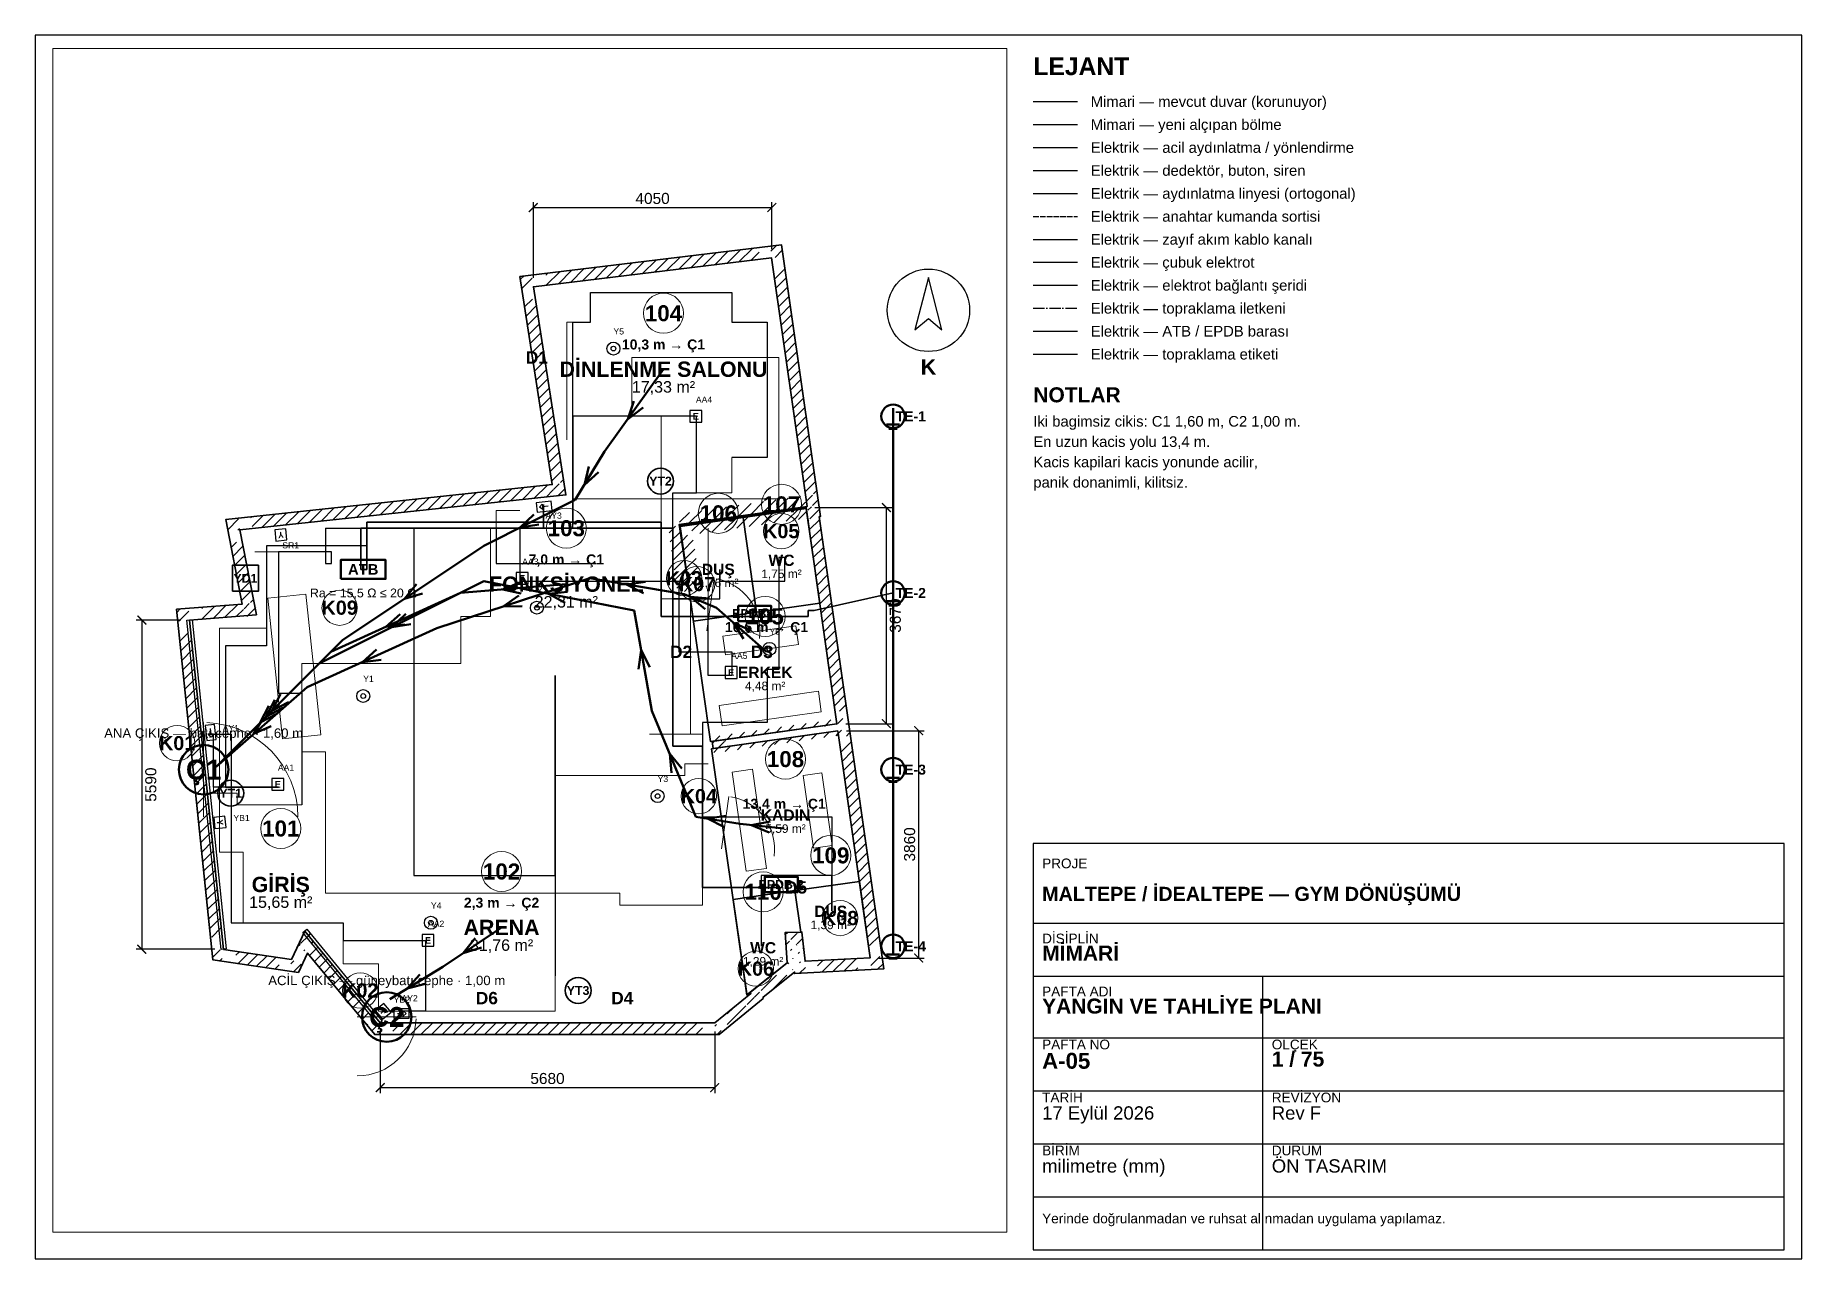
# Paper-space layout 'A-05 YANGIN VE TAHLİYE PLANI' of a CAD drawing. Header units: millimetres. Extents: x 10 to 410, y 10 to 287.
# The model-space entities are those that its viewports show. They can reach past a viewport. Long polylines and large blocks are cut down to what shows.
import ezdxf
from ezdxf.enums import TextEntityAlignment as Align

# ---------------------------------------------------------------- set-up
doc = ezdxf.new("R2010")
doc.units = ezdxf.units.MM
doc.linetypes.add('DASHDOT', pattern=[3.556, 2.54, -0.508, 0, -0.508])
doc.linetypes.add('DASHED', pattern=[1.524, 1.27, -0.254])
for name, color, linetype, lineweight in [('A-CEPHE', 5, 'Continuous', 25), ('A-DUVAR-MEVCUT', 8, 'Continuous', 35), ('A-DUVAR-YENI', 1, 'Continuous', 35), ('A-KAPI', 8, 'Continuous', 18), ('A-MAHAL', 6, 'Continuous', 18), ('A-MOBILYA', 9, 'Continuous', 18), ('A-YANGIN-EKIP', 1, 'Continuous', 35), ('A-YANGIN-KACIS', 3, 'Continuous', 50), ('A-YAZI', 8, 'Continuous', 13), ('E-AYD-ACIL', 3, 'Continuous', 25), ('E-AYD-LINYE', 2, 'Continuous', 25), ('E-AYD-SORTI', 2, 'DASHED', 18), ('E-TOPRAK-BARA', 3, 'Continuous', 50), ('E-TOPRAK-ELEKTROT', 3, 'Continuous', 50), ('E-TOPRAK-ILETKEN', 3, 'DASHDOT', 35), ('E-TOPRAK-SERIT', 3, 'Continuous', 50), ('E-TOPRAK-YAZI', 3, 'Continuous', 13), ('E-ZAYIF-TAVA', 6, 'Continuous', 18), ('E-ZAYIF-YANGIN', 1, 'Continuous', 25), ('G-ANTET', 7, 'Continuous', 25), ('G-KUZEY', 7, 'Continuous', 25), ('G-OLCU', 7, 'Continuous', 13)]:
    doc.layers.add(name, color=color, linetype=linetype, lineweight=lineweight)
doc.styles.add('GYM', font='arial.ttf')
doc.styles.add('GYM-B', font='arialbd.ttf')
doc.dimstyles.new('GYM-75', dxfattribs={"dimscale": 75, "dimtxt": 2.5, "dimasz": 2, "dimexe": 1.25, "dimexo": 2, "dimgap": 0.8, "dimtad": 1, "dimdec": 0, "dimtxsty": 'GYM', "dimblk": 'ARCHTICK', "dimcen": 2.5, "dimclrt": 7, "dimazin": 3, "dimtfac": 1, "dimtmove": 0, "dimatfit": 3})

# ---------------------------------------------------------------- blocks, each defined once
blk = doc.blocks.new('ANTET_A3')
for p, q in [((0, 74), (170, 74)), ((0, 62), (170, 62)), ((52, 0), (52, 62)), ((0, 48), (170, 48)), ((0, 36), (170, 36)), ((0, 24), (170, 24)), ((0, 12), (170, 12))]:
    blk.add_line(p, q)
blk.add_lwpolyline([(0, 0), (170, 0), (170, 92), (0, 92)], close=True)
at = {"style": 'GYM'}
for s, p in [('PROJE', (2, 87.5)), ('DİSİPLİN', (2, 70.5)), ('PAFTA ADI', (2, 58.5)), ('ÖLÇEK', (54, 46.5)), ('PAFTA NO', (2, 46.5)), ('TARİH', (2, 34.5)), ('REVİZYON', (54, 34.5)), ('BİRİM', (2, 22.5)), ('DURUM', (54, 22.5))]:
    blk.add_text(s, height=2.2, dxfattribs=at).set_placement(p, align=Align.MIDDLE_LEFT)
for tag, p, height, style in [('PROJE', (2, 79), 3.2, 'GYM-B'), ('DISIPLIN', (2, 65.5), 3.4, 'GYM-B'), ('PAFTA_ADI', (2, 53.5), 3.4, 'GYM-B'), ('PAFTA_NO', (2, 41), 3.6, 'GYM-B'), ('OLCEK', (54, 41.5), 3.4, 'GYM-B'), ('TARIH', (2, 29.5), 3, 'GYM'), ('REV', (54, 29.5), 3, 'GYM'), ('BIRIM', (2, 17.5), 3, 'GYM'), ('DURUM', (54, 17.5), 3, 'GYM'), ('NOT', (2, 6), 2.2, 'GYM')]:
    blk.add_attdef(tag, p, '', height=height, dxfattribs=dict(style=style))
blk = doc.blocks.new('G_KUZEY')
blk.add_lwpolyline([(0, 560), (-230, -330), (0, -140), (230, -330)], close=True)
blk.add_circle((0, 0), 700)
at = {"style": 'GYM-B'}
blk.add_text('K', height=260, dxfattribs=at).set_placement((0, -960), align=Align.MIDDLE_CENTER)
blk = doc.blocks.new('_ARCHTICK')
at = {"color": 0, "linetype": 'BYBLOCK', "const_width": 0.15}
blk.add_lwpolyline([(-0.5, -0.5), (0.5, 0.5)], dxfattribs=at)
blk = doc.blocks.new('E_ACIL')
blk.add_lwpolyline([(-100, -100), (100, -100), (100, 100), (-100, 100)], close=True)
at = {"style": 'GYM-B'}
blk.add_text('E', height=110, dxfattribs=at).set_placement((0, 0), align=Align.MIDDLE_CENTER)
at = {"style": 'GYM'}
blk.add_attdef('KOD', (0, 230), '', height=105, dxfattribs=at)
blk = doc.blocks.new('E_YONLENDIRME')
for points in [[(-130, -80), (130, -80), (130, 80), (-130, 80)], [(30, 45), (80, 0), (30, -45)]]:
    blk.add_lwpolyline(points, close=True)
blk.add_lwpolyline([(-70, 0), (30, 0)])
at = {"style": 'GYM'}
blk.add_attdef('KOD', (0, 205), '', height=105, dxfattribs=at)
blk = doc.blocks.new('E_DEDEKTOR')
for radius in [110, 40]:
    blk.add_circle((0, 0), radius)
at = {"style": 'GYM'}
blk.add_attdef('KOD', (0, 240), '', height=105, dxfattribs=at)
blk = doc.blocks.new('E_YANGIN_BUTON')
blk.add_lwpolyline([(-95, -95), (95, -95), (95, 95), (-95, 95)], close=True)
at = {"style": 'GYM-B'}
blk.add_text('Y', height=105, dxfattribs=at).set_placement((0, 0), align=Align.MIDDLE_CENTER)
at = {"style": 'GYM'}
blk.add_attdef('KOD', (0, 230), '', height=105, dxfattribs=at)

msp = doc.modelspace()

# ---------------------------------------------------------------- hatches: boundary and pattern name
at = {"layer": 'A-DUVAR-MEVCUT'}
h = msp.add_hatch(dxfattribs=at)
h.set_pattern_fill('ANSI31', scale=40)
h.paths.add_polyline_path([(11012, 4959), (11563, 1104), (11761, 1132.3), (11210, 4987.3)])
h.paths.add_polyline_path([(11353, 1093), (11563, 1104), (11533, 1314), (11735, 1314), (11773, 1048.3), (11773, 914.7), (11377.4, 894), (11353, 894)])
h.paths.add_polyline_path([(11563, 1104), (10456, 1046), (10466.5, 846.3), (11573.5, 904.3)])
h.paths.add_polyline_path([(10432.3, 1256), (10456, 1046), (10666, 1057), (10666, 856.7), (10278.4, 836.4), (10275.5, 862.3), (10246, 838.7), (10246, 1256)])
h.paths.add_polyline_path([(10456, 1046), (10400, 1542), (10201.3, 1519.6), (10257.3, 1023.6)])
h.paths.add_polyline_path([(10190, 1332), (10190, 1534.6), (10400, 1542), (10423.7, 1332)])
h.paths.add_polyline_path([(10400, 1542), (10116, 1532), (10123, 1332.1), (10407, 1342.1)])
h.paths.add_polyline_path([(10326, 1322), (10129.9, 1322), (10116, 1532), (10326, 1539.4)])
h.paths.add_polyline_path([(10116, 1532), (10150, 1018), (10349.6, 1031.2), (10315.6, 1545.2)])
h.paths.add_polyline_path([(9940, 850.4), (10150, 1018), (10136.1, 1228), (10360, 1228), (10360, 840.7), (10278.4, 836.4), (10275.5, 862.3), (10207.5, 808), (9940, 808)])
h.paths.add_polyline_path([(10150, 1018), (9527.5, 521.1), (9652.2, 364.8), (10274.8, 861.7)])
h.paths.add_polyline_path([(9317.5, 322.8), (9531, 498), (9527.5, 521.1), (9737.5, 688.7), (9737.5, 408.7), (9618.5, 311.1), (9317.5, 311.1)])
h.paths.add_polyline_path([(9527.5, 521.1), (9531, 498), (9728.7, 528.2), (9725.2, 551.3)])
h.paths.add_polyline_path([(9321, 325.7), (9531, 498), (9527.5, 521.1), (9741, 691.5), (9741, 411.6), (9590.4, 288), (9321, 288)])
h.paths.add_polyline_path([(9531, 498), (8924, 0), (9050.9, -154.6), (9657.9, 343.4)])
h.paths.add_polyline_path([(9134, -86.4), (8995.5, -200), (8714, -200), (8714, 0), (8924, 0), (9134, 172.3)])
h.paths.add_polyline_path([(8924, 0), (3241, 0), (3241, -200), (8924, -200)])
h.paths.add_polyline_path([(3067.6, 210), (3241, 0), (3451, 0), (3451, -200), (3146.8, -200), (3031, -59.8), (3031, 210)])
h.paths.add_polyline_path([(3241, 0), (1957, 1555), (1802.8, 1427.7), (3086.8, -127.3)])
h.paths.add_polyline_path([(1858.6, 1345), (1957, 1555), (2130.4, 1345)])
h.paths.add_polyline_path([(1957, 1555), (1732, 1075), (1913.1, 990.1), (2138.1, 1470.1)])
h.paths.add_polyline_path([(1522, 904.1), (1522, 1106.3), (1732, 1075), (1830.4, 1285), (1942, 1285), (1942, 1051.8), (1854.4, 865), (1784.2, 865)])
h.paths.add_polyline_path([(1732, 1075), (579, 1247), (549.5, 1049.2), (1702.5, 877.2)])
h.paths.add_polyline_path([(557.3, 1457), (579, 1247), (789, 1215.7), (789, 1037), (631.2, 1037), (396, 1072.1), (369, 1333.3), (369, 1457)])
h.paths.add_polyline_path([(579, 1247), (0, 6840), (-198.9, 6819.4), (380.1, 1226.4)])
h.paths.add_polyline_path([(210, 6856.8), (0, 6840), (21.7, 6630), (-179.3, 6630), (-210, 6926.3), (-210, 7023.8), (116.8, 7050), (210, 7050)])
h.paths.add_polyline_path([(0, 6840), (1136, 6931), (1120, 7130.4), (-16, 7039.4)])
h.paths.add_polyline_path([(1094.8, 7141), (1136, 6931), (926, 6914.2), (926, 7141)])
h.paths.add_polyline_path([(1136, 6931), (853, 8372), (656.7, 8333.5), (939.7, 6892.5)])
h.paths.add_polyline_path([(1063, 8394.5), (853, 8372), (894.2, 8162), (690.4, 8162), (643, 8403.5), (643, 8550.7), (935.7, 8582), (1063, 8582)])
h.paths.add_polyline_path([(853, 8372), (6392, 8965), (6370.7, 9163.9), (831.7, 8570.9)])
h.paths.add_polyline_path([(6359.2, 9175), (6392, 8965), (6182, 8942.5), (6182, 9175)])
h.paths.add_polyline_path([(6392, 8965), (5840, 12499), (5642.4, 12468.1), (6194.4, 8934.1)])
h.paths.add_polyline_path([(6050, 12524.5), (5840, 12499), (5872.8, 12289), (5670.4, 12289), (5630, 12547.5), (5630, 12675), (5910.3, 12709), (6050, 12709)])
h.paths.add_polyline_path([(5840, 12499), (9885, 12990), (9860.9, 13188.5), (5815.9, 12697.5)])
h.paths.add_polyline_path([(9915.2, 12780), (9885, 12990), (9675, 12964.5), (9675, 13166), (9955.3, 13200), (10056.9, 13200), (10095, 12934.7), (10095, 12780)])
h.paths.add_polyline_path([(9885, 12990), (10491, 8771), (10689, 8799.4), (10083, 13018.4)])
h.paths.add_polyline_path([(10500.3, 8561), (10473, 8753), (10281, 8725.3), (10281, 8741.2), (10491, 8771), (10460.8, 8981), (10662.9, 8981), (10701, 8715.7), (10701, 8598.8), (10697.1, 8598.2), (10701, 8570.5), (10701, 8561)])
h.paths.add_polyline_path([(10491, 8771), (8314, 8462), (8342.1, 8264), (10519.1, 8573)])
h.paths.add_polyline_path([(8524, 8472.1), (8329, 8444), (8356.2, 8252), (8346.1, 8252), (8314, 8462), (8524, 8491.8)])
h.paths.add_polyline_path([(8314, 8462), (8485.6, 7338.9), (8683.3, 7369.1), (8511.7, 8492.2)])
h.paths.add_polyline_path([(8455.9, 7548.9), (8485.6, 7338.9), (8453.5, 7548.9)])
h.paths.add_polyline_path([(8485.6, 7338.9), (8329, 8444), (8131, 8415.9), (8287.6, 7310.9)])
h.paths.add_polyline_path([(8539, 8474.3), (8329, 8444), (8358.8, 8234), (8348.8, 8234), (8314, 8462), (8539, 8493.9)])
h.paths.add_polyline_path([(8329, 8444), (10473, 8753), (10444.5, 8951), (8300.5, 8642)])
h.paths.add_polyline_path([(10502.9, 8543), (10473, 8753), (10263, 8722.7), (10263, 8738.6), (10491, 8771), (10463.4, 8963), (10665.5, 8963), (10683, 8841), (10683, 8543)])
h.paths.add_polyline_path([(10473, 8753), (10996, 5080), (11194, 5108.2), (10671, 8781.2)])
h.paths.add_polyline_path([(11024.7, 4870), (11012, 4959), (10786, 4926.8), (10786, 5050.2), (10996, 5080), (10966.1, 5290), (11168.1, 5290), (11206, 5023.9), (11206, 4870)])
h.paths.add_polyline_path([(10996, 5080), (8876.8, 4779), (8904.9, 4580.9), (11024.1, 4882)])
h.paths.add_polyline_path([(9086.8, 4685.1), (8895.3, 4657.9), (8876.8, 4779), (9086.8, 4808.8)])
h.paths.add_polyline_path([(8876.8, 4779), (8895.3, 4657.9), (9093, 4688.1), (9074.5, 4809.2)])
h.paths.add_polyline_path([(9105.3, 4687.8), (8895.3, 4657.9), (8876.8, 4779), (9105.3, 4811.4)])
h.paths.add_polyline_path([(8895.3, 4657.9), (11012, 4959), (10983.8, 5157), (8867.1, 4855.9)])
h.paths.add_polyline_path([(11042, 4749), (11012, 4959), (10802, 4929.1), (10802, 5052.4), (10996, 5080), (10983.3, 5169), (11185.3, 5169), (11222, 4911.6), (11222, 4910.1), (11221, 4910), (11222, 4903.3), (11222, 4749)])

# ---------------------------------------------------------------- linework, layer by layer
at = {"layer": 'A-CEPHE'}
for points in [[(-44.8, 6835.4), (44.8, 6844.6), (624.8, 1254.6), (535.2, 1245.4)], [(3274.8, 28.5), (3205.2, -28.5), (1925.2, 1531.5), (1994.8, 1588.5)]]:
    msp.add_lwpolyline(points, close=True, dxfattribs=at)
at = {"layer": 'A-DUVAR-MEVCUT'}
for points in [[(11221, 4910), (11791.9, 915.7), (10278.4, 836.4), (10275.5, 862.3), (9742.7, 436.9), (9745.9, 415.6), (8995.5, -200), (3146.8, -200), (2004, 1184), (1849.9, 855.2), (396, 1072.1), (-220, 7023), (896.5, 7112.5), (614.7, 8547.6), (6162, 9141.5), (5610.5, 12672.6), (10055.1, 13212.1), (10717.5, 8601.1), (10697.1, 8598.2), (11222.2, 4910.1)], [(11012, 4959), (11563, 1104), (10456, 1046), (10400, 1542), (10116, 1532), (10150, 1018), (9527.5, 521.1), (9531, 498), (8924, 0), (3241, 0), (1957, 1555), (1732, 1075), (579, 1247), (0, 6840), (1136, 6931), (853, 8372), (6392, 8965), (5840, 12499), (9885, 12990), (10491, 8771), (8314, 8462), (8485.6, 7338.9), (8329, 8444), (10473, 8753), (10996, 5080), (8876.8, 4779), (8895.3, 4657.9)]]:
    msp.add_lwpolyline(points, close=True, dxfattribs=at)
at = {"layer": 'A-DUVAR-YENI'}
for points in [[(10473, 8753), (8329, 8444), (8849, 4775), (10996, 5080)], [(10475.8, 8733.2), (10704.2, 7129.4), (9632.7, 6976.8), (9404.3, 8580.6)], [(9403.3, 8580.5), (9631.7, 6976.7), (8558.6, 6823.9), (8331.3, 8427.8)], [(11012, 4959), (8868, 4654), (9466, 472), (10150, 1018), (10116, 1532), (10400, 1542), (10456, 1046), (11563, 1104)], [(11377.5, 2402), (11563, 1104), (10456, 1046), (10400, 1542), (10381.8, 1541.4), (10281.1, 2245.2)], [(10280.1, 2245.1), (10380.8, 1541.3), (10116, 1532), (10150, 1018), (9496.8, 496.6), (9463.2, 491.8), (9233.9, 2095.5)]]:
    msp.add_lwpolyline(points, close=True, dxfattribs=at)
at = {"layer": 'A-KAPI'}
for p, q in [((8787.4, 6654.4), (8912.6, 7545.6)), ((240, 3500), (240, 5100)), ((9037.4, 2954.4), (9162.6, 3845.6)), ((2850, 100), (3850, 100))]:
    msp.add_line(p, q, dxfattribs=at)
for centre, radius, start, end in [((8787.4, 6654.4), 900, -8, 80), ((240, 3500), 1600, 0, 88), ((9037.4, 2954.4), 900, -8, 80), ((2850, 100), 1000, -90, -2)]:
    msp.add_arc(centre, radius, start, end, dxfattribs=at)
at = {"layer": 'A-MAHAL'}
for centre, radius in [((8050, 12050), 340), ((10054.2, 8805), 340), ((6400, 8400), 340), ((8981.2, 8652.2), 340), ((10050, 8350), 300), ((8400, 7550), 300), ((8620, 7450), 300), ((2550, 7050), 300), ((9777.1, 6901.4), 340), ((-210, 4750), 300), ((10122.7, 4478.5), 340), ((8650, 3850), 300), ((1550, 3300), 340), ((10890.8, 2843.6), 340), ((5300, 2570), 340), ((9742.1, 2225), 340), ((11050, 1780), 300), ((9620, 920), 300), ((2900, 550), 300)]:
    msp.add_circle(centre, radius, dxfattribs=at)
at = {"layer": 'A-MOBILYA'}
for points in [[(1977.8, 7277.4), (1331.3, 7209.5), (1582.2, 4822.6), (2228.7, 4890.5)], [(9058.5, 6566.5), (9103.5, 6249.7), (10341, 6425.5), (10296, 6742.3)], [(8998.1, 5391.3), (9047.4, 5044.8), (10730.5, 5283.9), (10681.2, 5630.4)], [(9561.8, 4306.6), (9215.3, 4257), (9456, 2574.1), (9802.5, 2623.7)], [(10737, 4247.3), (10420.3, 4202), (10597.2, 2964.6), (10914, 3009.9)]]:
    msp.add_lwpolyline(points, close=True, dxfattribs=at)
at = {"layer": 'A-YANGIN-EKIP'}
msp.add_lwpolyline([(730, 7330), (1170, 7330), (1170, 7770), (730, 7770)], close=True, dxfattribs=at)
for centre in [(8000, 9200), (700, 3900), (6600, 550)]:
    msp.add_circle(centre, 220, dxfattribs=at)
at = {"layer": 'A-YANGIN-KACIS'}
for p, q in [((7445.4, 10253.5), (7546.6, 10560)), ((7445.4, 10253.5), (7702.4, 10448.7)), ((6706.3, 9136.3), (6785, 9449.3)), ((6706.3, 9136.3), (6948.5, 9349.6)), ((5614.2, 8409.1), (5846.5, 8633.2)), ((5614.2, 8409.1), (5932.5, 8462.1)), ((3650.2, 7200.2), (3853.5, 7450.8)), ((3650.2, 7200.2), (3959.8, 7291.4)), ((5320.6, 7360.1), (5619.8, 7481.1)), ((5320.6, 7360.1), (5635.7, 7290.2)), ((5328.9, 7069.1), (5592.1, 7255.8)), ((6098.4, 7284.6), (6419.2, 7319.3)), ((6098.4, 7284.6), (6382.4, 7131.4)), ((7422.5, 7445), (7742.3, 7488.1)), ((7422.5, 7445), (7710.5, 7299.3)), ((8508.9, 7234.4), (8756.3, 7027.2)), ((8508.9, 7234.4), (8830.2, 7203.9)), ((3336.1, 6725.5), (3577.1, 6940.2)), ((3439, 6719.5), (3671.8, 6943)), ((5328.9, 7069.1), (5651.6, 7073.8)), ((3336.1, 6725.5), (3656.3, 6765.9)), ((3439, 6719.5), (3757.5, 6771.7)), ((9240, 6794.1), (9407.8, 6518.4)), ((9240, 6794.1), (9534.5, 6662)), ((2936.1, 6125.5), (3177.1, 6340.2)), ((7668.7, 6327.3), (7628, 6007.1)), ((7668.7, 6327.3), (7816.6, 6040.4)), ((2936.1, 6125.5), (3256.3, 6165.9)), ((1297.7, 5197.7), (1447.9, 5483.3)), ((1397.7, 5297.7), (1547.9, 5583.3)), ((1397.7, 5297.7), (1683.3, 5447.9)), ((1089.3, 4906.8), (1258.8, 5181.4)), ((1197.7, 5097.7), (1347.9, 5383.3)), ((1197.7, 5097.7), (1483.3, 5247.9)), ((1297.7, 5197.7), (1583.3, 5347.9)), ((1089.3, 4906.8), (1384.6, 5037)), ((8155.8, 4566.2), (8185.9, 4244.8)), ((8155.8, 4566.2), (8362.7, 4318.5)), ((8797.3, 3468.4), (9116.7, 3514.3)), ((8797.3, 3468.4), (9086.4, 3325.2)), ((9546, 3359.1), (9862.6, 3421.6)), ((9546, 3359.1), (9842.3, 3231.2)), ((4650.5, 1184.8), (4853.2, 1435.9)), ((4650.5, 1184.8), (4959.8, 1276.8)), ((3696.4, 581.1), (3909.4, 823.5)), ((3696.4, 581.1), (4009.3, 660.1))]:
    msp.add_line(p, q, dxfattribs=at)
for points in [[(8050, 11100), (7050, 9700), (6550, 8880), (5000, 8100), (2600, 6500), (450, 4350)], [(9800, 6300), (8950, 7050), (8400, 7280), (6800, 7550), (4200, 6700), (2000, 5700), (450, 4350)], [(10100, 3300), (9350, 3380), (8600, 3500), (7850, 5300), (7550, 7000), (5000, 7500), (2200, 6100), (450, 4350)], [(6400, 7450), (4600, 7300), (2400, 6300), (450, 4350)], [(5300, 1620), (4300, 950), (3400, 400)]]:
    msp.add_lwpolyline(points, dxfattribs=at)
for centre in [(240, 4300), (3350, 100)]:
    msp.add_circle(centre, 420, dxfattribs=at)
at = {"layer": 'E-AYD-LINYE'}
for p, q in [((6810, 11900), (6810, 12400)), ((6810, 12400), (9210, 12400)), ((9210, 12400), (9210, 11900)), ((6510, 8400), (6510, 11900)), ((6510, 11900), (6810, 11900)), ((9210, 11900), (9810, 11900)), ((9810, 11900), (9810, 9600)), ((8610, 10300), (6510, 10300)), ((6510, 10300), (6510, 8500)), ((8610, 9000), (8610, 10300)), ((9810, 9600), (9210, 9600)), ((8210, 7200), (8210, 9000)), ((8210, 9000), (8610, 9000)), ((6010, 8400), (6010, 8800)), ((6010, 8800), (6010, 8400)), ((2310, 8400), (3810, 8400)), ((2310, 8400), (5210, 8400)), ((2310, 8400), (6510, 8400)), ((2310, 8400), (2310, 7800)), ((2310, 8400), (8210, 8400)), ((2310, 8400), (6010, 8400)), ((6510, 8500), (3010, 8500)), ((3010, 8500), (3010, 8100)), ((3810, 8400), (3810, 5900)), ((5210, 8400), (5210, 7800)), ((6010, 8400), (5610, 8400)), ((5610, 8400), (5610, 7500)), ((8210, 8400), (8210, 7200)), ((3010, 8100), (1310, 8100)), ((1310, 8100), (1310, 6400)), ((2410, 8000), (1510, 8000)), ((1510, 8000), (1510, 5600)), ((2310, 7800), (2410, 7800)), ((2410, 7800), (2410, 8000)), ((5210, 7800), (6910, 7800)), ((10110, 7900), (10010, 7900)), ((10010, 7900), (10010, 6000)), ((10110, 7500), (10110, 7900)), ((5610, 7500), (8310, 7500)), ((8310, 7500), (8310, 6300)), ((9010, 7200), (9010, 7700)), ((9010, 7700), (9010, 7500)), ((9010, 7500), (10110, 7500)), ((8210, 7200), (9010, 7200)), ((8810, 7200), (8210, 7200)), ((8810, 5900), (8810, 7200)), ((1310, 6400), (610, 6400)), ((610, 6400), (610, 4000)), ((8310, 6300), (9210, 6300)), ((9210, 6300), (9210, 5900)), ((10010, 6000), (9810, 6000)), ((9810, 6000), (9810, 5100)), ((3810, 5900), (3810, 4200)), ((6210, 4200), (6210, 5900)), ((6210, 5900), (6210, 800)), ((9210, 5900), (8810, 5900)), ((1510, 5600), (1910, 5600)), ((1910, 5600), (1910, 3700)), ((9810, 5100), (8710, 5100)), ((8710, 5100), (8710, 3500)), ((410, 4900), (310, 4900)), ((310, 4900), (710, 4900)), ((410, 4000), (410, 4900)), ((710, 4900), (710, 1700)), ((3810, 4200), (3810, 2500)), ((6210, 2500), (6210, 4200)), ((1510, 4000), (410, 4000)), ((610, 4000), (1510, 4000)), ((8710, 3500), (10110, 3500)), ((10110, 3500), (10910, 3500)), ((10910, 3500), (10910, 1900)), ((3810, 2500), (6210, 2500)), ((10910, 2500), (9710, 2500)), ((9710, 2500), (9710, 1300)), ((10910, 1900), (10910, 2500)), ((710, 1700), (2610, 1700)), ((2610, 1700), (2610, 1400)), ((2610, 1400), (4010, 1400)), ((4010, 1400), (4010, 200)), ((4010, 200), (3610, 200))]:
    msp.add_line(p, q, dxfattribs=at)
at = {"layer": 'E-AYD-SORTI'}
for p, q in [((6410, 9900), (6410, 11900)), ((6410, 11900), (6810, 11900)), ((9210, 9000), (9210, 9600)), ((8210, 7200), (8210, 9000)), ((8210, 9000), (9210, 9000)), ((5610, 8700), (5210, 8700)), ((5210, 8700), (5210, 7800)), ((8810, 8400), (8810, 7200)), ((1110, 8000), (2410, 8000)), ((2410, 8000), (2410, 7800)), ((8810, 7200), (8210, 7200)), ((410, 4400), (410, 3900)), ((8410, 4200), (6210, 4200)), ((8810, 4400), (8410, 4400)), ((8410, 4400), (8410, 4200)), ((410, 3900), (810, 3900)), ((810, 3900), (810, 3700)), ((810, 3700), (1910, 3700)), ((6210, 200), (6210, 800)), ((4010, 200), (6210, 200))]:
    msp.add_line(p, q, dxfattribs=at)
at = {"layer": 'E-TOPRAK-BARA'}
for points in [[(2570, 7540), (3330, 7540), (3330, 7860), (2570, 7860)], [(9320, 6820), (9880, 6820), (9880, 7080), (9320, 7080)], [(9770, 2220), (10330, 2220), (10330, 2480), (9770, 2480)]]:
    msp.add_lwpolyline(points, close=True, dxfattribs=at)
at = {"layer": 'E-TOPRAK-ELEKTROT'}
for p, q in [((11950, 10160), (11950, 10440)), ((11840, 10160), (12060, 10160)), ((11880, 10090), (12020, 10090)), ((11950, 7160), (11950, 7440)), ((11840, 7160), (12060, 7160)), ((11880, 7090), (12020, 7090)), ((11950, 4160), (11950, 4440)), ((11840, 4160), (12060, 4160)), ((11880, 4090), (12020, 4090)), ((11950, 1160), (11950, 1440)), ((11840, 1160), (12060, 1160)), ((11880, 1090), (12020, 1090))]:
    msp.add_line(p, q, dxfattribs=at)
for centre in [(11950, 10300), (11950, 7300), (11950, 4300), (11950, 1300)]:
    msp.add_circle(centre, 200, dxfattribs=at)
at = {"layer": 'E-TOPRAK-ILETKEN'}
msp.add_line((11950, 7300), (10610, 7000), dxfattribs=at)
for points in [[(10610, 7000), (10510, 7000), (10510, 6900), (8010, 6900), (8010, 8500), (3010, 8500), (3010, 7700), (2910, 7700)], [(2910, 7700), (2910, 8400), (8210, 8400), (8210, 6900), (9610, 6900)], [(2910, 7700), (2910, 8400), (8210, 8400), (8210, 4700), (8710, 4700), (8710, 2300), (10010, 2300)]]:
    msp.add_lwpolyline(points, dxfattribs=at)
at = {"layer": 'E-TOPRAK-SERIT'}
msp.add_lwpolyline([(11950, 10300), (11950, 7300), (11950, 4300), (11950, 1300)], dxfattribs=at)
at = {"layer": 'E-ZAYIF-TAVA'}
for p, q in [((7510, 10300), (7510, 11300)), ((7510, 11300), (8310, 11300)), ((8310, 11300), (10010, 11300)), ((10010, 11300), (10010, 8900)), ((8010, 10300), (7510, 10300)), ((8010, 7200), (8010, 10300)), ((10010, 8900), (6510, 8900)), ((6510, 8900), (6510, 8500)), ((2310, 8400), (3110, 8400)), ((6510, 8500), (3010, 8500)), ((3010, 8500), (3010, 8100)), ((3110, 8400), (5110, 8400)), ((5110, 8400), (5110, 6900)), ((3010, 8100), (1310, 8100)), ((1310, 8100), (1310, 6700)), ((8510, 7200), (8010, 7200)), ((8510, 6000), (8510, 7200)), ((5110, 6900), (4610, 6900)), ((4610, 6900), (4610, 6100)), ((1310, 6700), (510, 6700)), ((510, 6700), (510, 2900)), ((4610, 6100), (1910, 6100)), ((1910, 6100), (1910, 5500)), ((8510, 4900), (8510, 6000)), ((1910, 5500), (1910, 4600)), ((8710, 4900), (7810, 4900)), ((7810, 4900), (8510, 4900)), ((8710, 2000), (8710, 4900)), ((1910, 4600), (2310, 4600)), ((2310, 4600), (2310, 2200)), ((510, 2900), (910, 2900)), ((910, 2900), (910, 1700)), ((2310, 2200), (3610, 2200)), ((3610, 2200), (7310, 2200)), ((7310, 2200), (7310, 2000)), ((7310, 2000), (8710, 2000)), ((910, 1700), (2610, 1700)), ((2610, 1700), (2610, 1000)), ((2610, 1000), (3210, 1000)), ((3210, 1000), (3210, 200)), ((3210, 200), (5610, 200))]:
    msp.add_line(p, q, dxfattribs=at)

# ---------------------------------------------------------------- block references
at = {"layer": 'E-AYD-ACIL'}
for name, p, values in [('E_ACIL', (8600, 10300), {'KOD': 'AA4'}), ('E_ACIL', (5650, 7550), {'KOD': 'AA3'}), ('E_ACIL', (9200, 5950), {'KOD': 'AA5'}), ('E_ACIL', (1500, 4050), {'KOD': 'AA1'}), ('E_ACIL', (4050, 1400), {'KOD': 'AA2'}), ('E_YONLENDIRME', (3600, 160), {'KOD': 'AY2'})]:
    msp.add_blockref(name, p, dxfattribs=at).add_auto_attribs(values)
ref = msp.add_blockref('E_YONLENDIRME', (6024, 8765), dxfattribs=dict(at, rotation=186.1))
ref.add_attrib('KOD', 'AY3', (6045.8, 8561.2), dxfattribs={"layer": '0', "height": 105, "style": 'GYM'})
ref = msp.add_blockref('E_YONLENDIRME', (359, 4930), dxfattribs=dict(at, rotation=275.9))
ref.add_attrib('KOD', 'AY1', (562.9, 4951.1), dxfattribs={"layer": '0', "height": 105, "style": 'GYM'})
at = {"layer": 'E-ZAYIF-YANGIN'}
for p, values in [((7200, 11450), {'KOD': 'Y5'}), ((5900, 7050), {'KOD': 'Y2'}), ((9850, 6350), {'KOD': 'Y6'}), ((2950, 5550), {'KOD': 'Y1'}), ((7950, 3850), {'KOD': 'Y3'}), ((4100, 1700), {'KOD': 'Y4'})]:
    msp.add_blockref('E_DEDEKTOR', p, dxfattribs=at).add_auto_attribs(values)
ref = msp.add_blockref('E_YANGIN_BUTON', (1551, 8286), dxfattribs=dict(at, rotation=186.1))
ref.add_attrib('KOD', 'SR1', (1575.4, 8057.3), dxfattribs={"layer": '0', "height": 105, "style": 'GYM'})
ref = msp.add_blockref('E_YANGIN_BUTON', (517, 3403), dxfattribs=dict(at, rotation=275.9))
ref.add_attrib('KOD', 'YB1', (745.8, 3426.6), dxfattribs={"layer": '0', "height": 105, "style": 'GYM'})
ref = msp.add_blockref('E_YANGIN_BUTON', (3289, 194), dxfattribs=dict(at, rotation=309.5))
ref.add_attrib('KOD', 'YB2', (3466.5, 340.3), dxfattribs={"layer": '0', "height": 105, "style": 'GYM'})
at = {"layer": 'G-KUZEY'}
msp.add_blockref('G_KUZEY', (12550, 12100), dxfattribs=at)

# ---------------------------------------------------------------- texts
at = {"layer": 'A-MAHAL', "style": 'GYM-B'}
for s, height, p in [('104', 272, (8050, 12050)), ('D1', 210, (5900, 11300)), ('106', 272, (8981.2, 8652.2)), ('107', 272, (10054.2, 8805)), ('103', 272, (6400, 8400)), ('K05', 240, (10050, 8350)), ('K03', 240, (8400, 7550)), ('K07', 240, (8620, 7450)), ('K09', 240, (2550, 7050)), ('105', 272, (9777.1, 6901.4)), ('D2', 210, (8350, 6300)), ('D3', 210, (9720, 6300)), ('K01', 240, (-210, 4750)), ('108', 272, (10122.7, 4478.5)), ('K04', 240, (8650, 3850)), ('101', 272, (1550, 3300)), ('102', 272, (5300, 2570)), ('109', 272, (10890.8, 2843.6)), ('D5', 210, (10300, 2300)), ('110', 272, (9742.1, 2225)), ('K08', 240, (11050, 1780)), ('K06', 240, (9620, 920)), ('K02', 240, (2900, 550)), ('D6', 210, (5050, 420)), ('D4', 210, (7350, 420))]:
    msp.add_text(s, height=height, dxfattribs=at).set_placement(p, align=Align.MIDDLE_CENTER)
at = {"layer": 'A-YANGIN-EKIP', "style": 'GYM-B'}
for s, p in [('YT2', (8000, 9200)), ('YD1', (950, 7550)), ('YT1', (700, 3900)), ('YT3', (6600, 550))]:
    msp.add_text(s, height=150, dxfattribs=at).set_placement(p, align=Align.MIDDLE_CENTER)
at = {"layer": 'A-YANGIN-KACIS'}
for s, height, style, p in [('10,3 m → Ç1', 170, 'GYM-B', (8050, 11520)), ('7,0 m → Ç1', 170, 'GYM-B', (6400, 7870)), ('10,6 m → Ç1', 170, 'GYM-B', (9800, 6720)), ('ANA ÇIKIŞ — batı cephe · 1,60 m', 160, 'GYM', (240, 4920)), ('Ç1', 336, 'GYM-B', (240, 4300)), ('13,4 m → Ç1', 170, 'GYM-B', (10100, 3720)), ('2,3 m → Ç2', 170, 'GYM-B', (5300, 2040)), ('ACİL ÇIKIŞ — güneybatı cephe · 1,00 m', 160, 'GYM', (3350, 720)), ('Ç2', 336, 'GYM-B', (3350, 100))]:
    msp.add_text(s, height=height, dxfattribs=dict(at, style=style)).set_placement(p, align=Align.MIDDLE_CENTER)
at = {"layer": 'A-YAZI'}
for s, height, style, p in [('DİNLENME SALONU', 260, 'GYM-B', (8050, 11100)), ('17,33 m²', 195, 'GYM', (8050, 10800)), ('DUŞ', 190, 'GYM-B', (8981.2, 7702.2)), ('WC', 190, 'GYM-B', (10054.2, 7855)), ('FONKSİYONEL', 260, 'GYM-B', (6400, 7450)), ('1,76 m²', 145, 'GYM', (8981.2, 7472.2)), ('1,75 m²', 145, 'GYM', (10054.2, 7625)), ('22,31 m²', 195, 'GYM', (6400, 7150)), ('ERKEK', 190, 'GYM-B', (9777.1, 5951.4)), ('4,48 m²', 145, 'GYM', (9777.1, 5721.4)), ('KADIN', 190, 'GYM-B', (10122.7, 3528.5)), ('5,59 m²', 145, 'GYM', (10122.7, 3298.5)), ('GİRİŞ', 260, 'GYM-B', (1550, 2350)), ('15,65 m²', 195, 'GYM', (1550, 2050)), ('DUŞ', 190, 'GYM-B', (10890.8, 1893.6)), ('ARENA', 260, 'GYM-B', (5300, 1620)), ('1,39 m²', 145, 'GYM', (10890.8, 1663.6)), ('31,76 m²', 195, 'GYM', (5300, 1320)), ('WC', 190, 'GYM-B', (9742.1, 1275)), ('1,29 m²', 145, 'GYM', (9742.1, 1045))]:
    msp.add_text(s, height=height, dxfattribs=dict(at, style=style)).set_placement(p, align=Align.MIDDLE_CENTER)
at = {"layer": 'E-TOPRAK-YAZI'}
for s, height, style, p in [('TE-1', 170, 'GYM-B', (12250, 10300)), ('ATB', 180, 'GYM-B', (2950, 7700)), ('Ra = 15,5 Ω ≤ 20 Ω', 150, 'GYM', (2950, 7300)), ('TE-2', 170, 'GYM-B', (12250, 7300)), ('EPDB-1', 150, 'GYM-B', (9600, 6950)), ('TE-3', 170, 'GYM-B', (12250, 4300)), ('EPDB-2', 150, 'GYM-B', (10050, 2350)), ('TE-4', 170, 'GYM-B', (12250, 1300))]:
    msp.add_text(s, height=height, dxfattribs=dict(at, style=style)).set_placement(p, align=Align.MIDDLE_CENTER)

# ---------------------------------------------------------------- dimensions: what is measured, and where the dimension line sits
at = {"layer": 'G-OLCU'}
for base, p1, p2 in [((5840, 13845), (5840, 12500), (9890, 12990)), ((3240, -1100), (3240, 0), (8920, 0))]:
    msp.add_linear_dim(base=base, p1=p1, p2=p2, dimstyle='GYM-75', dxfattribs=at).render()
for base, p1, p2 in [((11835, 8750), (10470, 8750), (11000, 5080)), ((-810, 6840), (0, 6840), (580, 1250)), ((12385, 1100), (11560, 1100), (11010, 4960))]:
    msp.add_linear_dim(base=base, p1=p1, p2=p2, angle=90, dimstyle='GYM-75', dxfattribs=at).render()

psp = doc.layouts.new('A-05 YANGIN VE TAHLİYE PLANI')

# ---------------------------------------------------------------- linework, layer by layer
at = {"layer": 'G-ANTET', "color": 8, "linetype": 'Continuous'}
psp.add_line((236, 272), (246, 272), dxfattribs=at)
at = {"layer": 'G-ANTET', "color": 1, "linetype": 'Continuous'}
for p, q in [((236, 266.8), (246, 266.8)), ((236, 256.4), (246, 256.4))]:
    psp.add_line(p, q, dxfattribs=at)
at = {"layer": 'G-ANTET', "color": 3, "linetype": 'Continuous'}
for p, q in [((236, 261.6), (246, 261.6)), ((236, 235.6), (246, 235.6)), ((236, 230.4), (246, 230.4)), ((236, 220), (246, 220)), ((236, 214.8), (246, 214.8))]:
    psp.add_line(p, q, dxfattribs=at)
at = {"layer": 'G-ANTET', "color": 2, "linetype": 'Continuous'}
psp.add_line((236, 251.2), (246, 251.2), dxfattribs=at)
at = {"layer": 'G-ANTET', "color": 2, "linetype": 'DASHED'}
psp.add_line((236, 246), (246, 246), dxfattribs=at)
at = {"layer": 'G-ANTET', "color": 6, "linetype": 'Continuous'}
psp.add_line((236, 240.8), (246, 240.8), dxfattribs=at)
at = {"layer": 'G-ANTET', "color": 3, "linetype": 'DASHDOT'}
psp.add_line((236, 225.2), (246, 225.2), dxfattribs=at)
at = {"layer": 'G-ANTET'}
psp.add_lwpolyline([(10, 10), (410, 10), (410, 287), (10, 287)], close=True, dxfattribs=at)

# ---------------------------------------------------------------- block references
psp.add_blockref('ANTET_A3', (236, 12), dxfattribs=at).add_auto_attribs({'PROJE': 'MALTEPE / İDEALTEPE — GYM DÖNÜŞÜMÜ', 'DISIPLIN': 'MİMARİ', 'PAFTA_ADI': 'YANGIN VE TAHLİYE PLANI', 'PAFTA_NO': 'A-05', 'OLCEK': '1 / 75', 'TARIH': '17 Eylül 2026', 'REV': 'Rev F', 'BIRIM': 'milimetre (mm)', 'DURUM': 'ÖN TASARIM', 'NOT': 'Yerinde doğrulanmadan ve ruhsat alınmadan uygulama yapılamaz.'})

# ---------------------------------------------------------------- texts
for s, height, style, p in [('LEJANT', 4, 'GYM-B', (236, 280)), ('Mimari — mevcut duvar (korunuyor)', 2.4, 'GYM', (249, 272)), ('Mimari — yeni alçıpan bölme', 2.4, 'GYM', (249, 266.8)), ('Elektrik — acil aydınlatma / yönlendirme', 2.4, 'GYM', (249, 261.6)), ('Elektrik — dedektör, buton, siren', 2.4, 'GYM', (249, 256.4)), ('Elektrik — aydınlatma linyesi (ortogonal)', 2.4, 'GYM', (249, 251.2)), ('Elektrik — anahtar kumanda sortisi', 2.4, 'GYM', (249, 246)), ('Elektrik — zayıf akım kablo kanalı', 2.4, 'GYM', (249, 240.8)), ('Elektrik — çubuk elektrot', 2.4, 'GYM', (249, 235.6)), ('Elektrik — elektrot bağlantı şeridi', 2.4, 'GYM', (249, 230.4)), ('Elektrik — topraklama iletkeni', 2.4, 'GYM', (249, 225.2)), ('Elektrik — ATB / EPDB barası', 2.4, 'GYM', (249, 220)), ('Elektrik — topraklama etiketi', 2.4, 'GYM', (249, 214.8)), ('NOTLAR', 3.4, 'GYM-B', (236, 205.6)), ('Iki bagimsiz cikis: C1 1,60 m, C2 1,00 m.', 2.4, 'GYM', (236, 199.6)), ('En uzun kacis yolu 13,4 m.', 2.4, 'GYM', (236, 195)), ('Kacis kapilari kacis yonunde acilir,', 2.4, 'GYM', (236, 190.4)), ('panik donanimli, kilitsiz.', 2.4, 'GYM', (236, 185.8))]:
    psp.add_text(s, height=height, dxfattribs=dict(at, style=style)).set_placement(p, align=Align.MIDDLE_LEFT)

# ---------------------------------------------------------------- viewports
psp.add_viewport(center=(122, 150), size=(216, 268), view_center_point=(5781.4, 6494.97), view_height=20100, dxfattribs=at)

doc.saveas('drawing.dxf')
